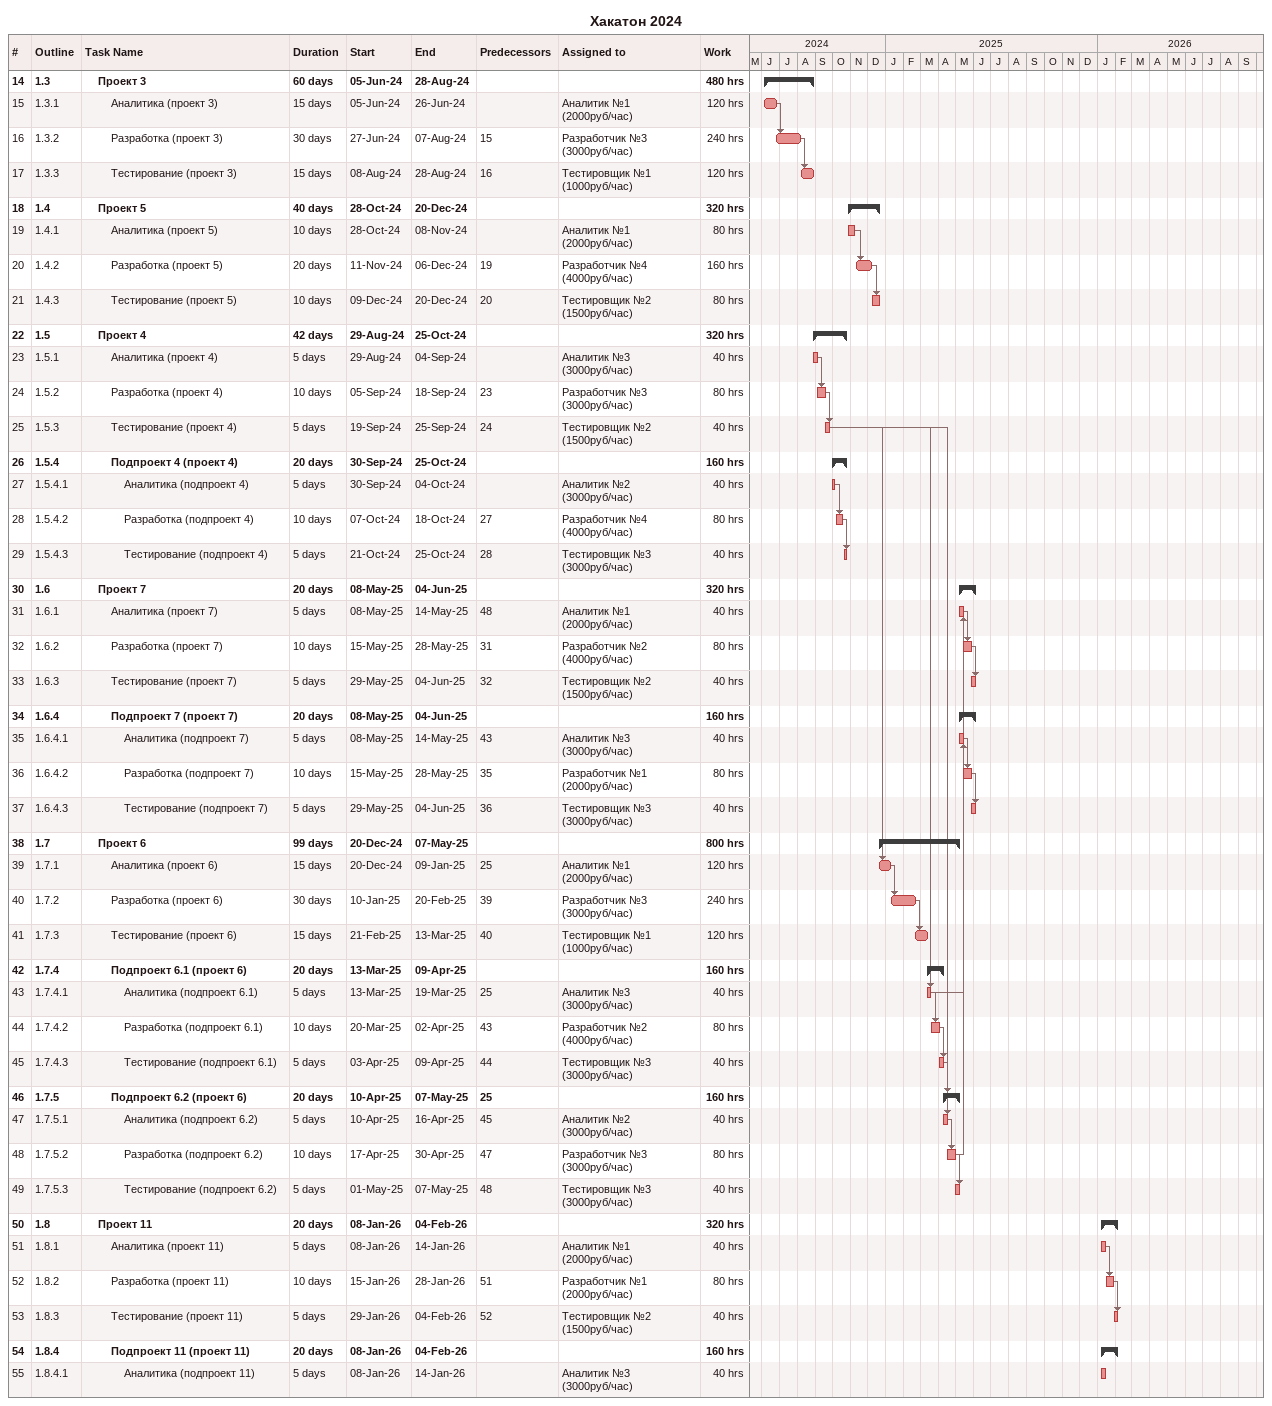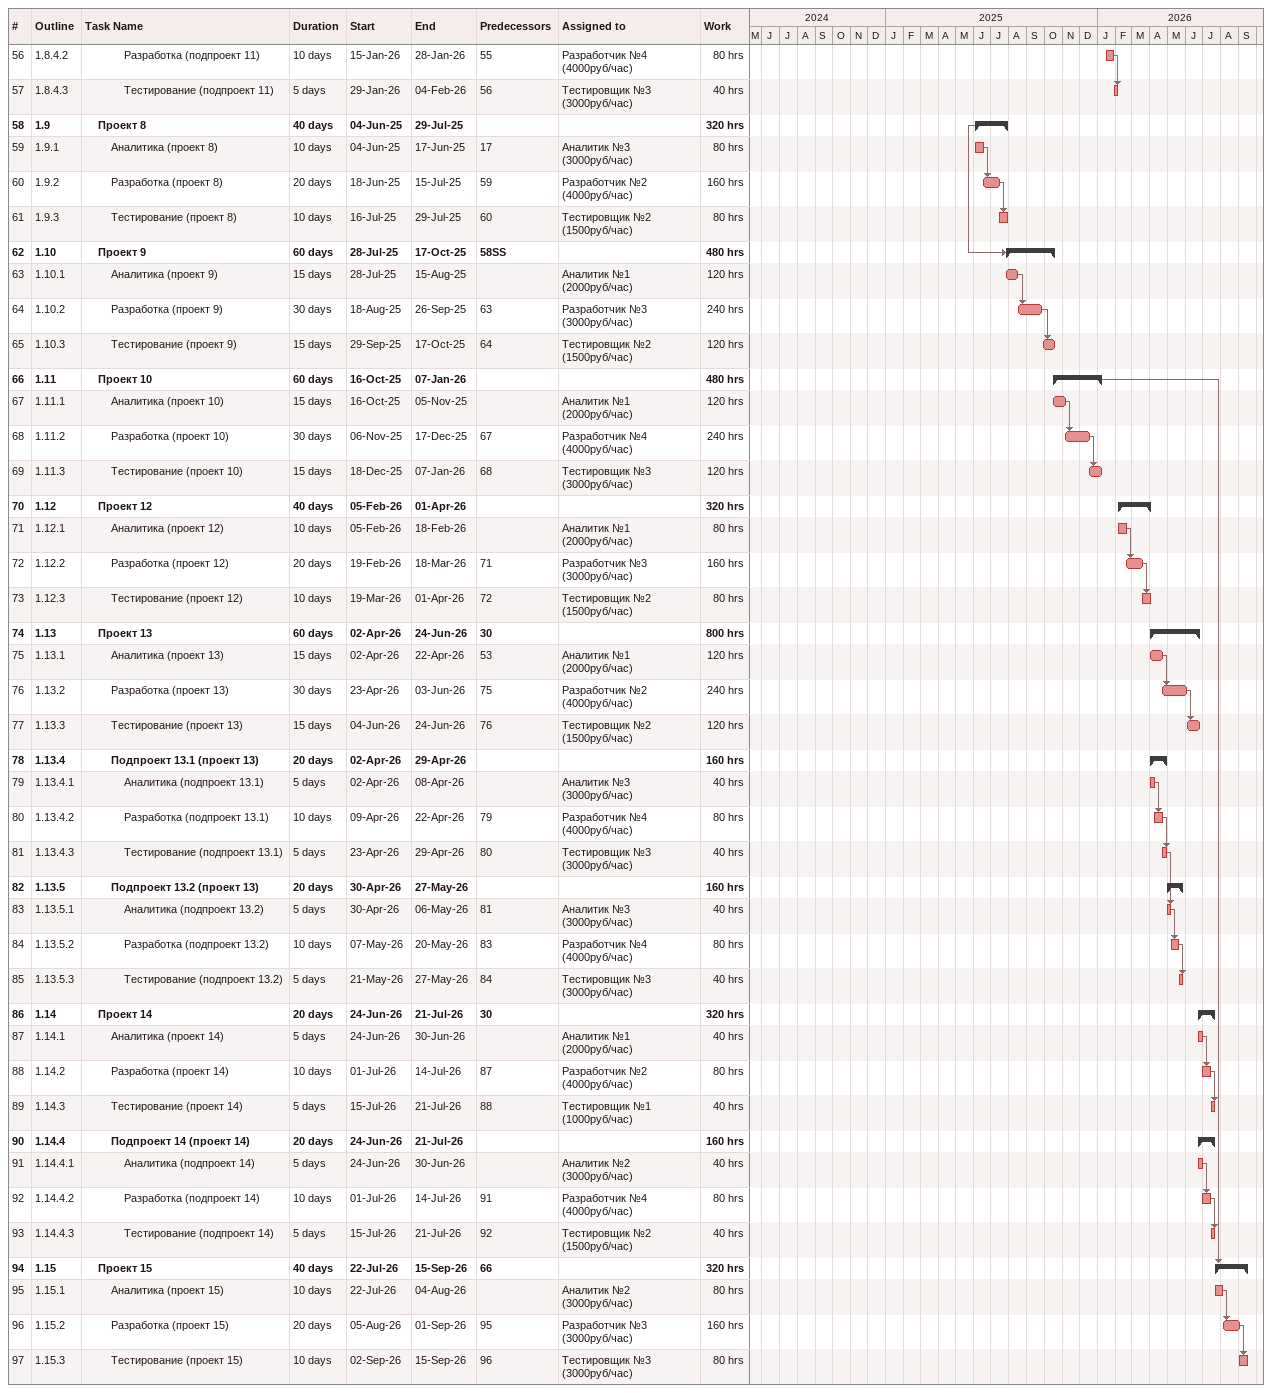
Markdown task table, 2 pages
Хакатон 2024

| ID | WBS | Task | Duration | Start | Finish | Predecessors | Resources | Work (h) |
|---|---|---|---|---|---|---|---|---|
| 14 | 1.3 | **Проект 3** | 60d | 2024-06-05 | 2024-08-28 |  |  | 480 |
| 15 | 1.3.1 | Аналитика (проект 3) | 15d | 2024-06-05 | 2024-06-26 |  | Аналитик №1 (2000руб/час) | 120 |
| 16 | 1.3.2 | Разработка (проект 3) | 30d | 2024-06-27 | 2024-08-07 | 15 | Разработчик №3 (3000руб/час) | 240 |
| 17 | 1.3.3 | Тестирование (проект 3) | 15d | 2024-08-08 | 2024-08-28 | 16 | Тестировщик №1 (1000руб/час) | 120 |
| 18 | 1.4 | **Проект 5** | 40d | 2024-10-28 | 2024-12-20 |  |  | 320 |
| 19 | 1.4.1 | Аналитика (проект 5) | 10d | 2024-10-28 | 2024-11-08 |  | Аналитик №1 (2000руб/час) | 80 |
| 20 | 1.4.2 | Разработка (проект 5) | 20d | 2024-11-11 | 2024-12-06 | 19 | Разработчик №4 (4000руб/час) | 160 |
| 21 | 1.4.3 | Тестирование (проект 5) | 10d | 2024-12-09 | 2024-12-20 | 20 | Тестировщик №2 (1500руб/час) | 80 |
| 22 | 1.5 | **Проект 4** | 42d | 2024-08-29 | 2024-10-25 |  |  | 320 |
| 23 | 1.5.1 | Аналитика (проект 4) | 5d | 2024-08-29 | 2024-09-04 |  | Аналитик №3 (3000руб/час) | 40 |
| 24 | 1.5.2 | Разработка (проект 4) | 10d | 2024-09-05 | 2024-09-18 | 23 | Разработчик №3 (3000руб/час) | 80 |
| 25 | 1.5.3 | Тестирование (проект 4) | 5d | 2024-09-19 | 2024-09-25 | 24 | Тестировщик №2 (1500руб/час) | 40 |
| 26 | 1.5.4 | **Подпроект 4 (проект 4)** | 20d | 2024-09-30 | 2024-10-25 |  |  | 160 |
| 27 | 1.5.4.1 | Аналитика (подпроект 4) | 5d | 2024-09-30 | 2024-10-04 |  | Аналитик №2 (3000руб/час) | 40 |
| 28 | 1.5.4.2 | Разработка (подпроект 4) | 10d | 2024-10-07 | 2024-10-18 | 27 | Разработчик №4 (4000руб/час) | 80 |
| 29 | 1.5.4.3 | Тестирование (подпроект 4) | 5d | 2024-10-21 | 2024-10-25 | 28 | Тестировщик №3 (3000руб/час) | 40 |
| 30 | 1.6 | **Проект 7** | 20d | 2025-05-08 | 2025-06-04 |  |  | 320 |
| 31 | 1.6.1 | Аналитика (проект 7) | 5d | 2025-05-08 | 2025-05-14 | 48 | Аналитик №1 (2000руб/час) | 40 |
| 32 | 1.6.2 | Разработка (проект 7) | 10d | 2025-05-15 | 2025-05-28 | 31 | Разработчик №2 (4000руб/час) | 80 |
| 33 | 1.6.3 | Тестирование (проект 7) | 5d | 2025-05-29 | 2025-06-04 | 32 | Тестировщик №2 (1500руб/час) | 40 |
| 34 | 1.6.4 | **Подпроект 7 (проект 7)** | 20d | 2025-05-08 | 2025-06-04 |  |  | 160 |
| 35 | 1.6.4.1 | Аналитика (подпроект 7) | 5d | 2025-05-08 | 2025-05-14 | 43 | Аналитик №3 (3000руб/час) | 40 |
| 36 | 1.6.4.2 | Разработка (подпроект 7) | 10d | 2025-05-15 | 2025-05-28 | 35 | Разработчик №1 (2000руб/час) | 80 |
| 37 | 1.6.4.3 | Тестирование (подпроект 7) | 5d | 2025-05-29 | 2025-06-04 | 36 | Тестировщик №3 (3000руб/час) | 40 |
| 38 | 1.7 | **Проект 6** | 99d | 2024-12-20 | 2025-05-07 |  |  | 800 |
| 39 | 1.7.1 | Аналитика (проект 6) | 15d | 2024-12-20 | 2025-01-09 | 25 | Аналитик №1 (2000руб/час) | 120 |
| 40 | 1.7.2 | Разработка (проект 6) | 30d | 2025-01-10 | 2025-02-20 | 39 | Разработчик №3 (3000руб/час) | 240 |
| 41 | 1.7.3 | Тестирование (проект 6) | 15d | 2025-02-21 | 2025-03-13 | 40 | Тестировщик №1 (1000руб/час) | 120 |
| 42 | 1.7.4 | **Подпроект 6.1 (проект 6)** | 20d | 2025-03-13 | 2025-04-09 |  |  | 160 |
| 43 | 1.7.4.1 | Аналитика (подпроект 6.1) | 5d | 2025-03-13 | 2025-03-19 | 25 | Аналитик №3 (3000руб/час) | 40 |
| 44 | 1.7.4.2 | Разработка (подпроект 6.1) | 10d | 2025-03-20 | 2025-04-02 | 43 | Разработчик №2 (4000руб/час) | 80 |
| 45 | 1.7.4.3 | Тестирование (подпроект 6.1) | 5d | 2025-04-03 | 2025-04-09 | 44 | Тестировщик №3 (3000руб/час) | 40 |
| 46 | 1.7.5 | **Подпроект 6.2 (проект 6)** | 20d | 2025-04-10 | 2025-05-07 | 25 |  | 160 |
| 47 | 1.7.5.1 | Аналитика (подпроект 6.2) | 5d | 2025-04-10 | 2025-04-16 | 45 | Аналитик №2 (3000руб/час) | 40 |
| 48 | 1.7.5.2 | Разработка (подпроект 6.2) | 10d | 2025-04-17 | 2025-04-30 | 47 | Разработчик №3 (3000руб/час) | 80 |
| 49 | 1.7.5.3 | Тестирование (подпроект 6.2) | 5d | 2025-05-01 | 2025-05-07 | 48 | Тестировщик №3 (3000руб/час) | 40 |
| 50 | 1.8 | **Проект 11** | 20d | 2026-01-08 | 2026-02-04 |  |  | 320 |
| 51 | 1.8.1 | Аналитика (проект 11) | 5d | 2026-01-08 | 2026-01-14 |  | Аналитик №1 (2000руб/час) | 40 |
| 52 | 1.8.2 | Разработка (проект 11) | 10d | 2026-01-15 | 2026-01-28 | 51 | Разработчик №1 (2000руб/час) | 80 |
| 53 | 1.8.3 | Тестирование (проект 11) | 5d | 2026-01-29 | 2026-02-04 | 52 | Тестировщик №2 (1500руб/час) | 40 |
| 54 | 1.8.4 | **Подпроект 11 (проект 11)** | 20d | 2026-01-08 | 2026-02-04 |  |  | 160 |
| 55 | 1.8.4.1 | Аналитика (подпроект 11) | 5d | 2026-01-08 | 2026-01-14 |  | Аналитик №3 (3000руб/час) | 40 |
| 56 | 1.8.4.2 | Разработка (подпроект 11) | 10d | 2026-01-15 | 2026-01-28 | 55 | Разработчик №4 (4000руб/час) | 80 |
| 57 | 1.8.4.3 | Тестирование (подпроект 11) | 5d | 2026-01-29 | 2026-02-04 | 56 | Тестировщик №3 (3000руб/час) | 40 |
| 58 | 1.9 | **Проект 8** | 40d | 2025-06-04 | 2025-07-29 |  |  | 320 |
| 59 | 1.9.1 | Аналитика (проект 8) | 10d | 2025-06-04 | 2025-06-17 | 17 | Аналитик №3 (3000руб/час) | 80 |
| 60 | 1.9.2 | Разработка (проект 8) | 20d | 2025-06-18 | 2025-07-15 | 59 | Разработчик №2 (4000руб/час) | 160 |
| 61 | 1.9.3 | Тестирование (проект 8) | 10d | 2025-07-16 | 2025-07-29 | 60 | Тестировщик №2 (1500руб/час) | 80 |
| 62 | 1.10 | **Проект 9** | 60d | 2025-07-28 | 2025-10-17 | 58SS |  | 480 |
| 63 | 1.10.1 | Аналитика (проект 9) | 15d | 2025-07-28 | 2025-08-15 |  | Аналитик №1 (2000руб/час) | 120 |
| 64 | 1.10.2 | Разработка (проект 9) | 30d | 2025-08-18 | 2025-09-26 | 63 | Разработчик №3 (3000руб/час) | 240 |
| 65 | 1.10.3 | Тестирование (проект 9) | 15d | 2025-09-29 | 2025-10-17 | 64 | Тестировщик №2 (1500руб/час) | 120 |
| 66 | 1.11 | **Проект 10** | 60d | 2025-10-16 | 2026-01-07 |  |  | 480 |
| 67 | 1.11.1 | Аналитика (проект 10) | 15d | 2025-10-16 | 2025-11-05 |  | Аналитик №1 (2000руб/час) | 120 |
| 68 | 1.11.2 | Разработка (проект 10) | 30d | 2025-11-06 | 2025-12-17 | 67 | Разработчик №4 (4000руб/час) | 240 |
| 69 | 1.11.3 | Тестирование (проект 10) | 15d | 2025-12-18 | 2026-01-07 | 68 | Тестировщик №3 (3000руб/час) | 120 |
| 70 | 1.12 | **Проект 12** | 40d | 2026-02-05 | 2026-04-01 |  |  | 320 |
| 71 | 1.12.1 | Аналитика (проект 12) | 10d | 2026-02-05 | 2026-02-18 |  | Аналитик №1 (2000руб/час) | 80 |
| 72 | 1.12.2 | Разработка (проект 12) | 20d | 2026-02-19 | 2026-03-18 | 71 | Разработчик №3 (3000руб/час) | 160 |
| 73 | 1.12.3 | Тестирование (проект 12) | 10d | 2026-03-19 | 2026-04-01 | 72 | Тестировщик №2 (1500руб/час) | 80 |
| 74 | 1.13 | **Проект 13** | 60d | 2026-04-02 | 2026-06-24 | 30 |  | 800 |
| 75 | 1.13.1 | Аналитика (проект 13) | 15d | 2026-04-02 | 2026-04-22 | 53 | Аналитик №1 (2000руб/час) | 120 |
| 76 | 1.13.2 | Разработка (проект 13) | 30d | 2026-04-23 | 2026-06-03 | 75 | Разработчик №2 (4000руб/час) | 240 |
| 77 | 1.13.3 | Тестирование (проект 13) | 15d | 2026-06-04 | 2026-06-24 | 76 | Тестировщик №2 (1500руб/час) | 120 |
| 78 | 1.13.4 | **Подпроект 13.1 (проект 13)** | 20d | 2026-04-02 | 2026-04-29 |  |  | 160 |
| 79 | 1.13.4.1 | Аналитика (подпроект 13.1) | 5d | 2026-04-02 | 2026-04-08 |  | Аналитик №3 (3000руб/час) | 40 |
| 80 | 1.13.4.2 | Разработка (подпроект 13.1) | 10d | 2026-04-09 | 2026-04-22 | 79 | Разработчик №4 (4000руб/час) | 80 |
| 81 | 1.13.4.3 | Тестирование (подпроект 13.1) | 5d | 2026-04-23 | 2026-04-29 | 80 | Тестировщик №3 (3000руб/час) | 40 |
| 82 | 1.13.5 | **Подпроект 13.2 (проект 13)** | 20d | 2026-04-30 | 2026-05-27 |  |  | 160 |
| 83 | 1.13.5.1 | Аналитика (подпроект 13.2) | 5d | 2026-04-30 | 2026-05-06 | 81 | Аналитик №3 (3000руб/час) | 40 |
| 84 | 1.13.5.2 | Разработка (подпроект 13.2) | 10d | 2026-05-07 | 2026-05-20 | 83 | Разработчик №4 (4000руб/час) | 80 |
| 85 | 1.13.5.3 | Тестирование (подпроект 13.2) | 5d | 2026-05-21 | 2026-05-27 | 84 | Тестировщик №3 (3000руб/час) | 40 |
| 86 | 1.14 | **Проект 14** | 20d | 2026-06-24 | 2026-07-21 | 30 |  | 320 |
| 87 | 1.14.1 | Аналитика (проект 14) | 5d | 2026-06-24 | 2026-06-30 |  | Аналитик №1 (2000руб/час) | 40 |
| 88 | 1.14.2 | Разработка (проект 14) | 10d | 2026-07-01 | 2026-07-14 | 87 | Разработчик №2 (4000руб/час) | 80 |
| 89 | 1.14.3 | Тестирование (проект 14) | 5d | 2026-07-15 | 2026-07-21 | 88 | Тестировщик №1 (1000руб/час) | 40 |
| 90 | 1.14.4 | **Подпроект 14 (проект 14)** | 20d | 2026-06-24 | 2026-07-21 |  |  | 160 |
| 91 | 1.14.4.1 | Аналитика (подпроект 14) | 5d | 2026-06-24 | 2026-06-30 |  | Аналитик №2 (3000руб/час) | 40 |
| 92 | 1.14.4.2 | Разработка (подпроект 14) | 10d | 2026-07-01 | 2026-07-14 | 91 | Разработчик №4 (4000руб/час) | 80 |
| 93 | 1.14.4.3 | Тестирование (подпроект 14) | 5d | 2026-07-15 | 2026-07-21 | 92 | Тестировщик №2 (1500руб/час) | 40 |
| 94 | 1.15 | **Проект 15** | 40d | 2026-07-22 | 2026-09-15 | 66 |  | 320 |
| 95 | 1.15.1 | Аналитика (проект 15) | 10d | 2026-07-22 | 2026-08-04 |  | Аналитик №2 (3000руб/час) | 80 |
| 96 | 1.15.2 | Разработка (проект 15) | 20d | 2026-08-05 | 2026-09-01 | 95 | Разработчик №3 (3000руб/час) | 160 |
| 97 | 1.15.3 | Тестирование (проект 15) | 10d | 2026-09-02 | 2026-09-15 | 96 | Тестировщик №3 (3000руб/час) | 80 |
